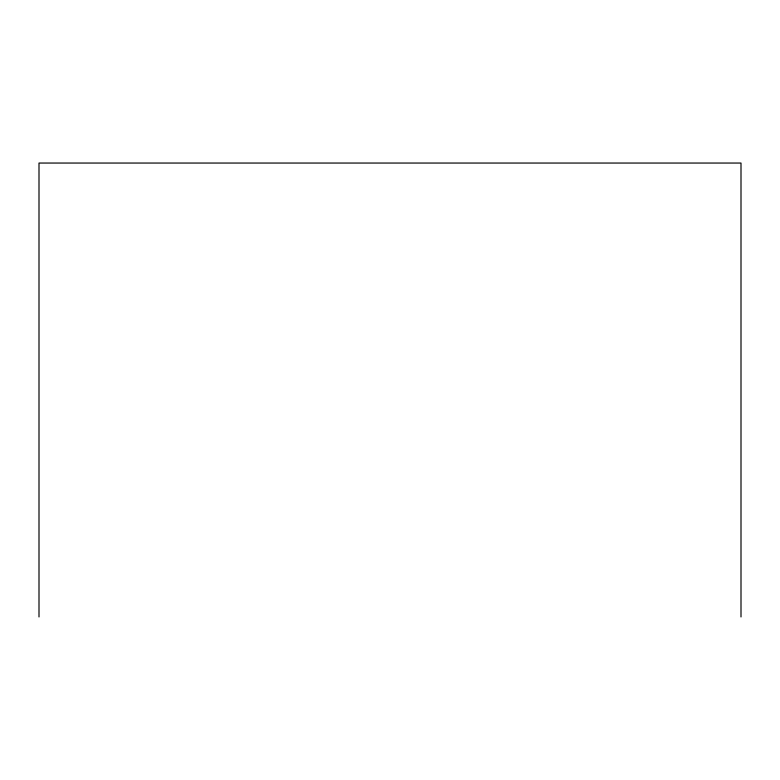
<?xml version="1.0" encoding="UTF-8"?>
<svg xmlns="http://www.w3.org/2000/svg" width="780" height="780" viewBox="0 0 780 780"><rect width="100%" height="100%" fill="white"/><g stroke="black" fill="none" stroke-linecap="round" stroke-linejoin="round"><path stroke-width="1.17" d="M741 616.951L741 163.049L39 163.049L39 616.951"/></g></svg>
